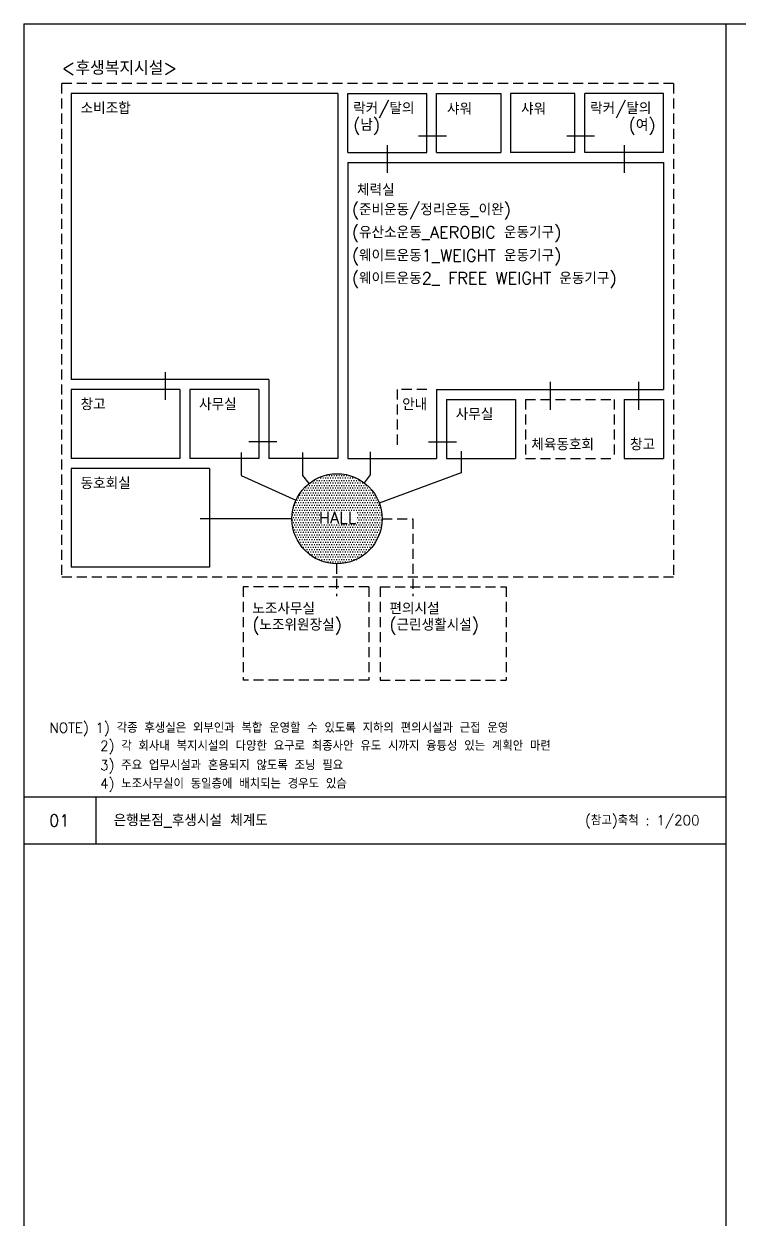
# Model space of a CAD drawing. Extents: x 0 to 37052, y -446 to 27700.
# Drawn here: x 0 to 9043, y 12576 to 27700 of the extents above; entities that cross this region are included whole.
import ezdxf
from ezdxf.enums import TextEntityAlignment as Align

# ---------------------------------------------------------------- set-up
doc = ezdxf.new("R2010")
doc.units = 0
doc.header["$LTSCALE"] = 20
doc.header["$MEASUREMENT"] = 0
doc.linetypes.add('HIDDEN', pattern=[9.525, 6.35, -3.175])
for name, color, linetype in [('1HAT', 1, 'CONTINUOUS'), ('3CONTINUOUS', 3, 'CONTINUOUS'), ('3FORM', 3, 'CONTINUOUS'), ('3HIDDEN', 3, 'HIDDEN'), ('3TEXT', 3, 'CONTINUOUS'), ('4CONTINUOUS', 4, 'CONTINUOUS')]:
    doc.layers.add(name, color=color, linetype=linetype)
doc.styles.add('K_GEN', font='romans.shx', dxfattribs={"bigfont": 'whgtxt.shx'})

msp = doc.modelspace()

# ---------------------------------------------------------------- hatches: boundary and pattern name
at = {"layer": '1HAT'}
h = msp.add_hatch(dxfattribs=at)
h.set_pattern_fill('DOTS', color=256, scale=500, style=0)
h.set_pattern_definition([(0, (-36492.713, 11199.504), (15.625, 31.25), [0, -31.25])])
h.paths.add_polyline_path([(4535.28, 21432.64, 1.00000002), (3394.26, 21432.64, 1.00000002)])
h.paths.add_polyline_path([(3724.56, 21333.96), (4292.42, 21333.96), (4292.42, 21558.96), (3724.56, 21558.96)], flags=24)

# ---------------------------------------------------------------- linework, layer by layer
at = {"layer": '3CONTINUOUS'}
for p, q in [((8888, 27700), (8888, 0)), ((8888, 17312.5), (0, 17312.5))]:
    msp.add_line(p, q, dxfattribs=at)
at = {"layer": '3FORM', "color": 3, "linetype": 'Continuous'}
for q in [(35552, 27700), (0, 0)]:
    msp.add_line((0, 27700), q, dxfattribs=at)
at = {"layer": '3FORM', "color": 2, "linetype": 'Continuous'}
for p, q in [((0, 17912.5), (8888, 17912.5)), ((911.63, 17912.5), (911.63, 17312.5))]:
    msp.add_line(p, q, dxfattribs=at)
at = {"layer": '3HIDDEN'}
for p, q in [((8225.3, 26944.28), (475.3, 26944.28)), ((475.3, 26944.28), (475.3, 20694.28)), ((8225.3, 26944.28), (8225.3, 20694.28)), ((4725.3, 23069.28), (4725.3, 22319.28)), ((5100.3, 23069.28), (4725.3, 23069.28)), ((4535.28, 21432.64), (4923.03, 21432.64)), ((4923.03, 21432.64), (4923.03, 20452.81)), ((3956, 20862.2), (3956, 20452.81)), ((8225.3, 20694.28), (475.3, 20694.28)), ((2774.74, 20569.28), (2774.74, 19390.32)), ((4368.46, 20569.28), (2774.74, 20569.28)), ((4368.46, 20569.28), (4368.46, 19390.32)), ((4510.56, 20569.28), (4510.56, 19390.32)), ((4510.56, 20569.28), (6104.29, 20569.28)), ((6104.29, 20569.28), (6104.29, 19390.32)), ((4368.46, 19390.32), (2774.74, 19390.32)), ((4510.56, 19390.32), (6104.29, 19390.32))]:
    msp.add_line(p, q, dxfattribs=at)
at = {"layer": '4CONTINUOUS'}
for p, q in [((600.3, 26819.28), (600.3, 23194.28)), ((3975.3, 26819.28), (600.3, 26819.28)), ((3975.3, 26819.28), (3975.3, 22194.28)), ((4100.3, 26819.28), (5100.3, 26819.28)), ((4100.3, 26069.28), (4100.3, 26819.28)), ((5100.3, 26069.28), (5100.3, 26819.28)), ((5225.3, 26069.28), (5225.3, 26819.28)), ((5225.3, 26819.28), (6037.8, 26819.28)), ((6037.8, 26819.28), (6037.8, 26069.28)), ((6162.8, 26819.28), (6162.8, 26069.28)), ((6975.3, 26819.28), (6162.8, 26819.28)), ((6975.3, 26069.28), (6975.3, 26819.28)), ((8100.3, 26819.28), (7100.3, 26819.28)), ((7100.3, 26069.28), (7100.3, 26819.28)), ((8100.3, 26069.28), (8100.3, 26819.28)), ((4600.3, 26165.17), (4600.3, 25812.07)), ((4998.13, 26282.69), (5351.24, 26282.69)), ((6873.13, 26282.69), (7226.24, 26282.69)), ((7600.3, 26165.17), (7600.3, 25812.07)), ((4100.3, 26069.28), (5100.3, 26069.28)), ((5225.3, 26069.28), (6037.8, 26069.28)), ((6975.3, 26069.28), (6162.8, 26069.28)), ((8100.3, 26069.28), (7100.3, 26069.28)), ((4100.3, 25944.28), (4100.3, 22194.28)), ((4100.3, 25944.28), (8100.3, 25944.28)), ((8100.3, 25944.28), (8100.3, 23069.28)), ((3100.3, 23194.28), (600.3, 23194.28)), ((1787.8, 23290.17), (1787.8, 22937.07)), ((3100.3, 23194.28), (3100.3, 22194.28)), ((6662.8, 23165.17), (6662.8, 22812.07)), ((7781.74, 23165.17), (7781.74, 22812.07)), ((1975.3, 23069.28), (600.3, 23069.28)), ((600.3, 23069.28), (600.3, 22194.28)), ((1975.3, 23069.28), (1975.3, 22194.28)), ((2100.3, 23069.28), (2100.3, 22194.28)), ((2975.3, 23069.28), (2100.3, 23069.28)), ((2975.3, 23069.28), (2975.3, 22194.28)), ((5225.3, 23069.28), (8100.3, 23069.28)), ((5225.3, 23069.28), (5225.3, 22194.28)), ((5350.3, 22944.28), (5350.3, 22194.28)), ((5350.3, 22944.28), (6225.3, 22944.28)), ((6225.3, 22944.28), (6225.3, 22194.28)), ((7600.3, 22944.28), (7600.3, 22194.28)), ((7600.3, 22944.28), (8100.3, 22944.28)), ((8100.3, 22944.28), (8100.3, 22194.28)), ((3202.46, 22407.69), (2849.35, 22407.69)), ((5123.13, 22407.69), (5476.24, 22407.69)), ((2751.97, 22271.63), (2751.97, 21980.33)), ((3525.96, 22271.63), (3525.96, 21980.33)), ((4385.95, 22282.37), (4385.95, 21991.07)), ((5537.8, 22290.17), (5537.8, 22016.36)), ((1975.3, 22194.28), (600.3, 22194.28)), ((2975.3, 22194.28), (2100.3, 22194.28)), ((3975.3, 22194.28), (3100.3, 22194.28)), ((4100.3, 22194.28), (5225.3, 22194.28)), ((5350.3, 22194.28), (6225.3, 22194.28)), ((7600.3, 22194.28), (8100.3, 22194.28)), ((2350.3, 22069.28), (600.3, 22069.28)), ((600.3, 22069.28), (600.3, 20819.28)), ((2350.3, 22069.28), (2350.3, 20819.28)), ((2751.97, 21980.33), (3444.82, 21667.45)), ((3525.96, 21980.33), (3608.05, 21877.87)), ((4385.95, 21991.07), (4308.31, 21888.13)), ((5537.8, 22016.36), (4499.65, 21631.12)), ((3394.26, 21432.64), (2231.47, 21432.64)), ((2350.3, 20819.28), (600.3, 20819.28))]:
    msp.add_line(p, q, dxfattribs=at)
at = {"layer": '4CONTINUOUS', "linetype": 'HIDDEN'}
for p, q in [((6350.3, 22944.28), (6350.3, 22194.28)), ((6350.3, 22944.28), (7475.3, 22944.28)), ((7475.3, 22944.28), (7475.3, 22194.28)), ((6350.3, 22194.28), (7475.3, 22194.28))]:
    msp.add_line(p, q, dxfattribs=at)
at = {"layer": '4CONTINUOUS'}
msp.add_circle((3964.77, 21432.64), 570.51, dxfattribs=at)

# ---------------------------------------------------------------- texts
at = {"layer": '3TEXT', "color": 3, "linetype": 'Continuous', "style": 'K_GEN'}
for s, height, p in [('<후생복지시설>', 175, (473.75, 27141.42)), ('은행본점_후생시설 체계도', 150, (1136.26, 17614.37))]:
    msp.add_text(s, height=height, dxfattribs=at).set_placement(p, align=Align.MIDDLE_LEFT)
for s, height, p in [('소비조합', 150, (717.76, 26557.24)), ('락커/탈의', 150, (4168.84, 26557.24)), ('샤워', 150, (5356.91, 26549.21)), ('샤워', 150, (6294.41, 26549.21)), ('락커/탈의', 150, (7168.84, 26557.24)), ('(남)', 150, (4168.84, 26343.94)), ('(여)', 150, (7657.98, 26343.94)), ('체력실', 150, (4217.76, 25522.26)), ('(준비운동/정리운동_이완)', 150, (4153.34, 25273.74)), ('(유산소운동_AEROBIC 운동기구)', 150, (4153.34, 24985.61)), ('(웨이트운동1_WEIGHT 운동기구)', 150, (4153.34, 24692.15)), ('(웨이트운동2_ FREE WEIGHT 운동기구)', 150, (4153.34, 24404.02)), ('창고', 150, (717.76, 22807.24)), ('사무실', 150, (2217.76, 22807.24)), ('안내', 150, (4789.39, 22807.24)), ('사무실', 150, (5467.76, 22682.24)), ('체육동호회', 150, (6425.06, 22298.3)), ('창고', 150, (7675.06, 22298.3)), ('동호회실', 150, (717.76, 21807.24)), ('HALL', 150, (3733.49, 21371.46)), ('노조사무실', 150, (2892.2, 20220.97)), ('편의시설', 150, (4628.03, 20220.97)), ('(노조위원장실)', 150, (2892.2, 20014.87)), ('(근린생활시설)', 150, (4628.03, 20014.87)), ('NOTE) 1) 각종 후생실은 외부인과 복합 운영할 수 있도록 지하의 편의시설과 근접 운영', 125, (323.68, 18723.22)), ('2) 각 회사내 복지시설의 다양한 요구로 최종사안 유도 시까지 융튱성 있는 계획안 마련', 125, (965.03, 18495.26)), ('3) 주요 업무시설과 혼용되지 않도록 조닝 필요', 125, (965.03, 18249.98)), ('4) 노조사무실이 동일층에 배치되는 경우도 있슴', 125, (965.03, 18016.34))]:
    msp.add_text(s, height=height, dxfattribs=at).set_placement(p)
msp.add_text('(참고)축척 : 1/200', height=125, dxfattribs=at).set_placement((8554.69, 17614.37), align=Align.MIDDLE_RIGHT)
msp.add_text('01', height=150, dxfattribs=at).set_placement((449.04, 17612.5), align=Align.MIDDLE_CENTER)

doc.saveas('drawing.dxf')
